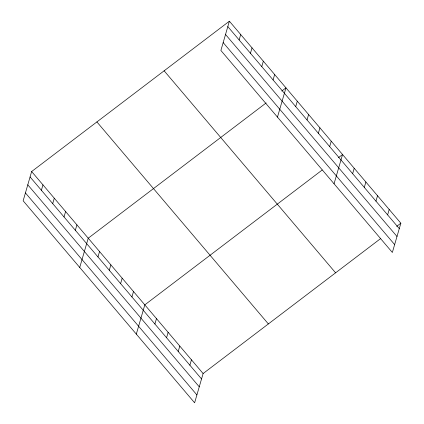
<?xml version="1.0" encoding="UTF-8"?>
<svg xmlns="http://www.w3.org/2000/svg" width="424" height="424" viewBox="0 0 424 424"><rect width="100%" height="100%" fill="white"/><g stroke="black" fill="none" stroke-linecap="round" stroke-linejoin="round"><path stroke-width="0.64" d="M229.384 21.2L220.888 50.456L392.354 252.46L400.855 223.209L229.384 21.2L31.646 171.54L23.145 200.791L194.616 402.8L203.112 373.544L380.492 238.686M41.393 190.281L42.962 184.869M52.709 203.61L54.277 198.204M64.024 216.945L65.598 211.534M75.34 230.274L76.914 224.868M79.733 267.454L88.229 238.203L266.134 102.947M97.976 256.944L99.545 251.533M109.291 270.274L110.865 264.868M120.607 283.608L122.181 278.197M131.928 296.938L133.496 291.532M136.316 334.117L144.812 304.861L322.198 170.003M154.903 324.01L156.472 318.599M239.131 39.941L240.705 34.535M166.563 337.743L168.132 332.337M250.446 53.276L252.02 47.864M178.223 351.48L179.792 346.074M261.767 66.605L263.336 61.199M189.883 365.218L191.452 359.812M273.083 79.94L274.651 74.529M277.471 117.114L285.972 87.863L281.796 91.038M295.714 106.604L297.288 101.193M307.034 119.934L308.603 114.528M318.35 133.268L319.919 127.863M329.665 146.603L331.239 141.192M334.054 183.778L342.555 154.527L338.379 157.702M352.641 173.67L354.215 168.264M364.301 187.408L365.875 181.997M375.961 201.146L377.535 195.734M387.621 214.878L389.195 209.472M396.679 226.384L400.855 223.209M227.815 26.606L399.281 228.616M225.531 34.477L396.996 236.486M223.172 42.585L394.638 244.595M164.13 70.813L335.601 272.823M96.9 121.927L268.365 323.936M31.646 171.54L203.112 373.544M30.072 176.946L201.543 378.955M27.788 184.816L199.254 386.826M25.435 192.92L196.9 394.93"/></g></svg>
